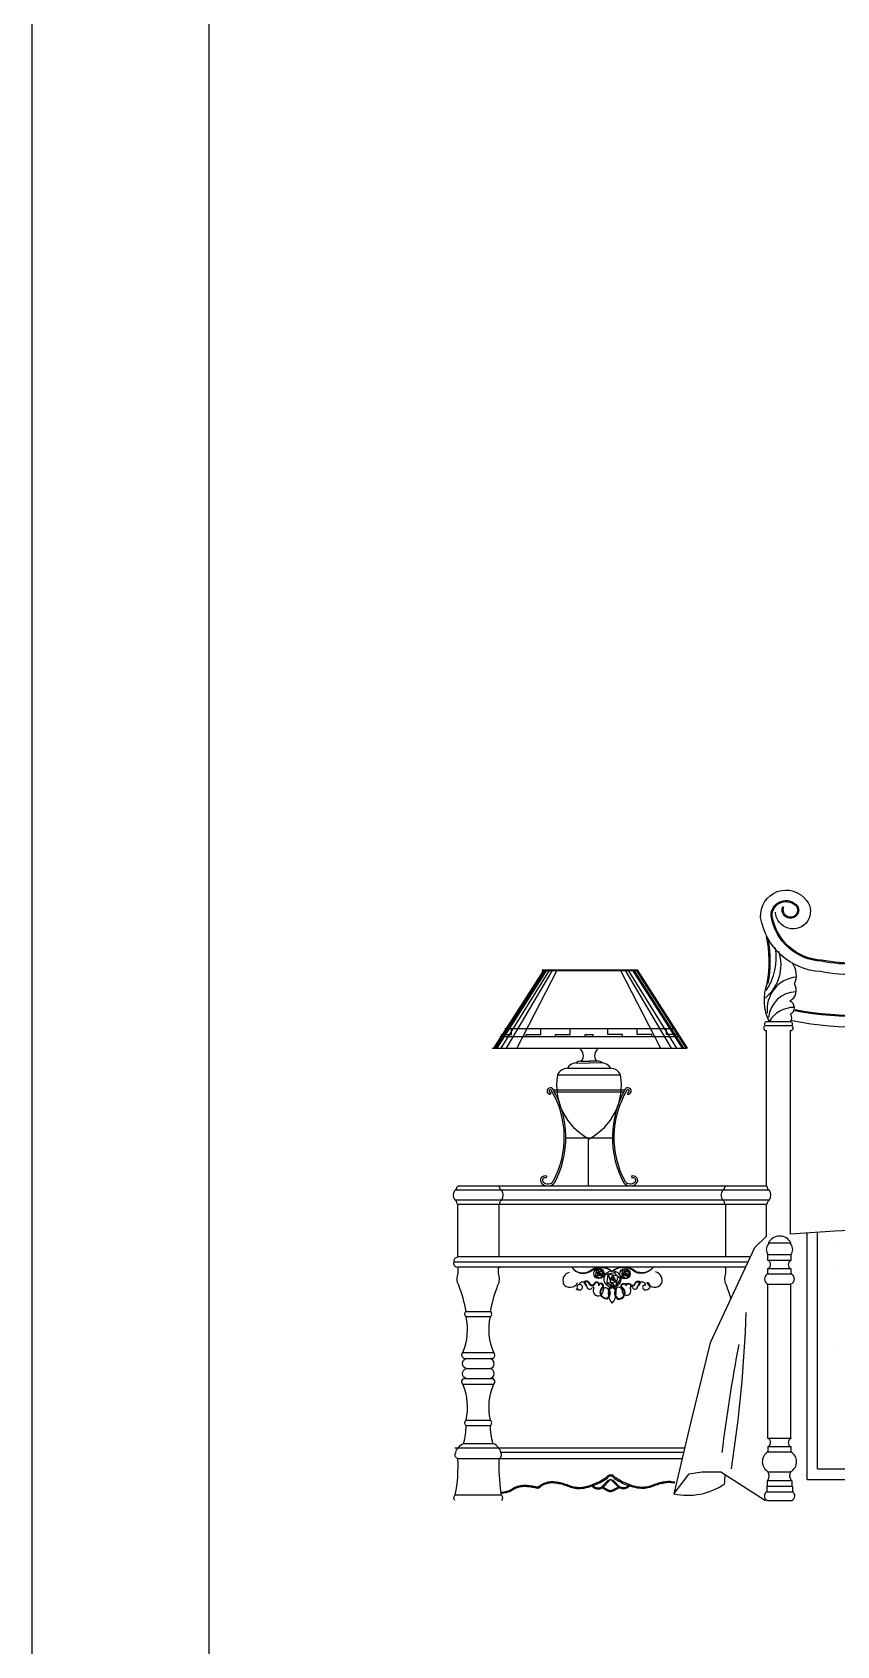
# Model space of a CAD drawing. Header units: inches. Extents: x 4.1 to 46.6, y 13.1 to 37.9.
# Drawn here: x 4.141 to 5.675, y 22.339 to 25.418 of the extents above; entities that cross this region are included whole.
import ezdxf

# ---------------------------------------------------------------- set-up
doc = ezdxf.new("R2010")
doc.units = ezdxf.units.IN
doc.header["$MEASUREMENT"] = 0
for name, color, linetype in [('02', 2, 'Continuous'), ('1', 1, 'Continuous'), ('4', 4, 'Continuous'), ('kadrbm', 4, 'Continuous')]:
    doc.layers.add(name, color=color, linetype=linetype)

# ---------------------------------------------------------------- blocks, each defined once
blk = doc.blocks.new('kadrbm')
at = {"layer": 'kadrbm', "color": 4}
blk.add_lwpolyline([(0, 0), (0, 24.7972), (21, 24.7972), (21, 0), (0, 0)], close=True, dxfattribs=at)
blk.add_lwpolyline([(20.6631, 0.3257), (20.6631, 24.4603), (0.3369, 24.4603), (0.3369, 0.3257), (20.6631, 0.3257)], dxfattribs=at)

msp = doc.modelspace()

# ---------------------------------------------------------------- linework, layer by layer
at = {"layer": '02'}
for p, q in [((5.1161, 23.6292), (5.0206, 23.4795)), ((5.1178, 23.6292), (5.0223, 23.4795)), ((5.1187, 23.6292), (5.0233, 23.4795)), ((5.1223, 23.6292), (5.0268, 23.4795)), ((5.127, 23.6292), (5.0344, 23.4795)), ((5.1329, 23.6292), (5.0446, 23.4795)), ((5.1417, 23.6292), (5.0649, 23.4795)), ((5.1124, 23.6277), (5.2943, 23.6277)), ((5.1134, 23.6292), (5.2943, 23.6292)), ((5.2617, 23.6292), (5.3385, 23.4795)), ((5.2705, 23.6292), (5.3588, 23.4795)), ((5.2764, 23.6292), (5.369, 23.4795)), ((5.2847, 23.6292), (5.3801, 23.4795)), ((5.2873, 23.6292), (5.3828, 23.4795)), ((5.2918, 23.6292), (5.3875, 23.4791)), ((5.2943, 23.6292), (5.3897, 23.4795)), ((5.0323, 23.5019), (5.3754, 23.5019)), ((5.0345, 23.5054), (5.0545, 23.5054)), ((5.0418, 23.5169), (5.3658, 23.5169)), ((5.0545, 23.5054), (5.0545, 23.5169)), ((5.0826, 23.5019), (5.0826, 23.5054)), ((5.0826, 23.5054), (5.1107, 23.5054)), ((5.1107, 23.5054), (5.1107, 23.5169)), ((5.1387, 23.5019), (5.1387, 23.5054)), ((5.1387, 23.5054), (5.1668, 23.5054)), ((5.1668, 23.5054), (5.1668, 23.5169)), ((5.1949, 23.5019), (5.1949, 23.5054)), ((5.1949, 23.5054), (5.2101, 23.5054)), ((5.5381, 23.5225), (5.5891, 23.5225)), ((5.018, 23.4795), (5.3897, 23.4795)), ((5.1612, 23.4413), (5.2438, 23.4413)), ((5.1771, 23.4512), (5.2025, 23.451)), ((5.1877, 23.4549), (5.2025, 23.4548)), ((5.2173, 23.4549), (5.2025, 23.4548)), ((5.2279, 23.4512), (5.2025, 23.451)), ((5.1427, 23.4288), (5.2623, 23.4288)), ((5.1288, 23.3954), (5.1292, 23.3917)), ((5.2706, 23.3996), (5.1347, 23.3996)), ((5.1367, 23.3959), (5.2686, 23.3959)), ((5.2765, 23.3954), (5.2761, 23.3917)), ((5.2469, 23.3078), (5.1583, 23.3078)), ((5.2007, 23.3075), (5.2007, 23.2164)), ((5.1219, 23.2351), (5.1204, 23.2316)), ((5.2833, 23.2351), (5.2848, 23.2316)), ((5.5461, 23.2084), (4.9472, 23.2084)), ((5.5461, 23.1894), (4.9472, 23.1894)), ((5.5407, 23.1814), (4.9525, 23.1814)), ((5.6381, 22.6764), (5.6381, 23.1276)), ((5.5445, 23.1077), (5.5875, 23.1077)), ((5.6692, 23.113), (5.6692, 23.113)), ((5.5057, 23.0714), (4.9455, 23.0714)), ((5.5103, 23.0814), (4.9525, 23.0814)), ((5.5433, 23.0749), (5.5877, 23.0749)), ((5.5435, 23.0857), (5.5875, 23.0857)), ((5.501, 23.0614), (4.9531, 23.0614)), ((5.2268, 23.0577), (5.2127, 23.0545)), ((5.2158, 23.0552), (5.2143, 23.0425)), ((5.2261, 23.0458), (5.2146, 23.0446)), ((5.2146, 23.0446), (5.2249, 23.0403)), ((5.2161, 23.0553), (5.2193, 23.0451)), ((5.2276, 23.0529), (5.2161, 23.0553)), ((5.2218, 23.0541), (5.2181, 23.0487)), ((5.2261, 23.0458), (5.2185, 23.0492)), ((5.2261, 23.0458), (5.2218, 23.0541)), ((5.2309, 23.0497), (5.2235, 23.0569)), ((5.2276, 23.0529), (5.2249, 23.0403)), ((5.2249, 23.0403), (5.2311, 23.05)), ((5.2559, 23.0519), (5.2335, 23.0469)), ((5.2384, 23.048), (5.236, 23.0276)), ((5.2548, 23.0329), (5.2364, 23.0311)), ((5.2389, 23.0481), (5.244, 23.0318)), ((5.2572, 23.0443), (5.2389, 23.0481)), ((5.248, 23.0462), (5.2422, 23.0377)), ((5.2548, 23.0329), (5.2427, 23.0384)), ((5.2548, 23.0329), (5.248, 23.0462)), ((5.2625, 23.0391), (5.2507, 23.0507)), ((5.2572, 23.0443), (5.253, 23.0242)), ((5.253, 23.0242), (5.2629, 23.0396)), ((5.2766, 23.0572), (5.2625, 23.0541)), ((5.2656, 23.0548), (5.2641, 23.042)), ((5.2759, 23.0453), (5.2644, 23.0442)), ((5.2644, 23.0442), (5.2747, 23.0399)), ((5.2659, 23.0548), (5.2691, 23.0447)), ((5.2774, 23.0525), (5.2659, 23.0548)), ((5.2716, 23.0537), (5.2679, 23.0483)), ((5.2759, 23.0453), (5.2683, 23.0488)), ((5.2759, 23.0453), (5.2716, 23.0537)), ((5.2807, 23.0492), (5.2733, 23.0565)), ((5.2774, 23.0525), (5.2747, 23.0399)), ((5.2747, 23.0399), (5.2809, 23.0495)), ((5.5435, 23.0486), (5.5875, 23.0486)), ((5.5436, 23.0587), (5.5875, 23.0587)), ((5.6746, 23.0548), (5.6746, 23.0548)), ((5.2364, 23.0311), (5.253, 23.0242)), ((5.2398, 23.0171), (5.2468, 23.0237)), ((5.2405, 23.0192), (5.2468, 23.0251)), ((5.2468, 23.0251), (5.2532, 23.0192)), ((5.2468, 23.0237), (5.2538, 23.0171)), ((5.5435, 23.0294), (5.5875, 23.0294)), ((4.9682, 22.9771), (5.0146, 22.9771)), ((4.9683, 22.9673), (5.0145, 22.9673)), ((5.6697, 22.91), (5.6697, 22.91)), ((4.962, 22.8985), (5.0208, 22.8985)), ((4.9648, 22.8871), (5.018, 22.8871)), ((4.9639, 22.849), (5.0189, 22.849)), ((4.9688, 22.868), (5.014, 22.868)), ((4.962, 22.8383), (5.0208, 22.8383)), ((4.9682, 22.7597), (5.0146, 22.7597)), ((4.9683, 22.7695), (5.0145, 22.7695)), ((4.9635, 22.7252), (5.0193, 22.7252)), ((5.5433, 22.7353), (5.5877, 22.7353)), ((4.9523, 22.6964), (5.3802, 22.6964)), ((5.3829, 22.7078), (5.0344, 22.7078)), ((5.5435, 22.709), (5.5875, 22.709)), ((5.5436, 22.7191), (5.5875, 22.7191)), ((5.5436, 22.6707), (5.5875, 22.6707)), ((5.6381, 22.6764), (7.3355, 22.6764)), ((5.2269, 22.6424), (5.2378, 22.6537)), ((5.2292, 22.6418), (5.2433, 22.6565)), ((5.2433, 22.6565), (5.2378, 22.6537)), ((5.2584, 22.6418), (5.2443, 22.6565)), ((5.2498, 22.6537), (5.2443, 22.6565)), ((5.2607, 22.6424), (5.2498, 22.6537)), ((5.5413, 22.6438), (5.5904, 22.6438)), ((5.5413, 22.6329), (5.5904, 22.6329)), ((5.5426, 22.6545), (5.5891, 22.6545)), ((4.9475, 22.6271), (5.0353, 22.6271)), ((5.5426, 22.6164), (5.5891, 22.6164))]:
    msp.add_line(p, q, dxfattribs=at)
for points in [[(6.4022, 23.6319, 1.128329), (6.3816, 23.6346, 0.591946), (6.417, 23.6193, 0.177266), (6.4185, 23.6484, 0.137366), (6.3871, 23.6852, 0.18565), (6.2236, 23.7274, 0.01702), (5.7803, 23.6499, -0.114182), (5.6457, 23.6454, -0.351273), (5.5496, 23.7313, -0.733847), (5.6005, 23.7502, -1.630344), (5.5724, 23.7502)], [(6.4871, 23.5653, -0.07755), (6.3291, 23.5918, 0.13035), (5.8652, 23.5584, -0.110529), (5.595, 23.5509, -0.080668)], [(5.2209, 23.4795, 0.414467), (5.2163, 23.455, 0.414467)], [(5.1696, 23.0614, 0.402096), (5.2046, 23.0534, -0.36627), (5.2468, 23.0533)], [(5.1752, 23.0553, 0.274785), (5.2041, 23.0543, -0.39192), (5.2468, 23.0533)], [(5.2395, 23.0186, -0.377899), (5.2367, 23.0019, -0.711148), (5.229, 23.0224, 0.849148), (5.222, 23.0298, 0.74127), (5.2118, 23.029, -0.624831), (5.204, 23.0302, 0.555304), (5.1929, 23.033)], [(5.2405, 23.0192, -0.385418), (5.2371, 23.0008, -0.718106), (5.2283, 23.0231, 1.311813), (5.2209, 23.0259, 1.163865), (5.2128, 23.0286, -0.639998), (5.203, 23.0298, 0.555304), (5.1936, 23.0323)], [(5.3253, 23.0614, -0.364208), (5.2896, 23.0543, 0.39192), (5.2468, 23.0533)], [(5.3185, 23.0553, -0.311736), (5.289, 23.0534, 0.36627), (5.2468, 23.0533)], [(5.2532, 23.0192, 0.385418), (5.2566, 23.0008, 0.846063), (5.2654, 23.0231, -1.311813), (5.2728, 23.0259, -0.622182), (5.2808, 23.0286, 0.639998), (5.2907, 23.0298, -0.555304), (5.3, 23.0323)], [(5.2541, 23.0186, 0.379962), (5.257, 23.0018, 0.844512), (5.2647, 23.0223, -1.004936), (5.2728, 23.0287, -0.467342), (5.2817, 23.0292, 0.648499), (5.2897, 23.0302, -0.555304), (5.3008, 23.033)], [(5.21, 22.6449, 0.021705), (5.2111, 22.6438, 0.094826), (5.2141, 22.6419, 0.030679), (5.2181, 22.6407, 0.046778), (5.2205, 22.6403, 0.177054), (5.2239, 22.6413, -0.274127), (5.2292, 22.6419, -0.009052), (5.2309, 22.6411, -0.007283), (5.2329, 22.6401, -0.011261), (5.2355, 22.6386, 0.008001), (5.2391, 22.6365, 0.077208), (5.2416, 22.6356, 0.018804), (5.2439, 22.6352, 0.044965)]]:
    msp.add_lwpolyline(points, format="xyb", dxfattribs=at)
for points in [[(5.2237, 23.0503), (5.22, 23.0514), (5.2215, 23.0478)], [(5.2511, 23.0402), (5.2451, 23.0419), (5.2476, 23.0362)], [(5.2736, 23.0499), (5.2698, 23.051), (5.2713, 23.0474)]]:
    msp.add_lwpolyline(points, close=True, dxfattribs=at)
for points in [[(5.0343, 22.6323), (5.0354, 22.6324), (5.0399, 22.6328), (5.0434, 22.6333), (5.0462, 22.6338), (5.0484, 22.6344), (5.0501, 22.635), (5.0515, 22.6357), (5.0528, 22.6365), (5.0542, 22.6373), (5.0555, 22.6382), (5.057, 22.6391), (5.0585, 22.64), (5.06, 22.6409), (5.0617, 22.6418), (5.0635, 22.6426), (5.0654, 22.6433), (5.0675, 22.6439), (5.0697, 22.6444), (5.072, 22.6448), (5.0743, 22.6451), (5.0768, 22.6453), (5.0793, 22.6454), (5.0819, 22.6453), (5.0845, 22.6452), (5.087, 22.645), (5.0896, 22.6447), (5.0921, 22.6444), (5.0945, 22.644), (5.0967, 22.6436), (5.0987, 22.6432), (5.1005, 22.6429), (5.102, 22.6426), (5.1032, 22.6423), (5.1041, 22.6422), (5.1048, 22.6421), (5.1053, 22.6421), (5.1058, 22.6423), (5.1063, 22.6425), (5.1069, 22.6429), (5.1076, 22.6435), (5.1084, 22.6441), (5.1095, 22.6449), (5.1107, 22.6458), (5.1121, 22.6467), (5.1136, 22.6477), (5.1153, 22.6486), (5.1171, 22.6494), (5.1191, 22.6502), (5.1211, 22.6509), (5.1233, 22.6514), (5.1255, 22.6518), (5.1278, 22.6521), (5.1301, 22.6523), (5.1326, 22.6524), (5.135, 22.6523), (5.1375, 22.6521), (5.14, 22.6519), (5.1425, 22.6515), (5.145, 22.651), (5.1475, 22.6504), (5.1501, 22.6498), (5.1526, 22.6491), (5.1551, 22.6483), (5.1577, 22.6474), (5.1602, 22.6465), (5.1628, 22.6456), (5.1654, 22.6447), (5.168, 22.6438), (5.1707, 22.643), (5.1735, 22.6423), (5.1763, 22.6418), (5.1793, 22.6414), (5.1824, 22.6412), (5.1857, 22.6413), (5.1891, 22.6415), (5.1926, 22.642), (5.1964, 22.6428), (5.2003, 22.6438), (5.2045, 22.6451), (5.2089, 22.6466), (5.2135, 22.6484), (5.2182, 22.6505), (5.223, 22.6528), (5.2277, 22.6554), (5.2322, 22.6581), (5.2351, 22.66)], [(5.3663, 22.6513), (5.36, 22.6521), (5.3576, 22.6523), (5.3552, 22.6524), (5.3527, 22.6523), (5.3502, 22.6521), (5.3478, 22.6519), (5.3452, 22.6515), (5.3427, 22.651), (5.3402, 22.6504), (5.3377, 22.6498), (5.3351, 22.6491), (5.3326, 22.6483), (5.3301, 22.6474), (5.3275, 22.6465), (5.325, 22.6456), (5.3224, 22.6447), (5.3197, 22.6438), (5.317, 22.643), (5.3143, 22.6423), (5.3114, 22.6418), (5.3084, 22.6414), (5.3053, 22.6412), (5.3021, 22.6413), (5.2987, 22.6415), (5.2951, 22.642), (5.2914, 22.6428), (5.2874, 22.6438), (5.2833, 22.6451), (5.2789, 22.6466), (5.2743, 22.6484), (5.2695, 22.6505), (5.2647, 22.6528), (5.26, 22.6554), (5.2555, 22.6581), (5.2527, 22.6599)], [(5.3642, 22.6289), (5.3645, 22.6289)]]:
    msp.add_lwpolyline(points, dxfattribs=at)
for centre, radius in [((5.2212, 23.0495), 0.00986), ((5.2471, 23.0388), 0.0158), ((5.271, 23.049), 0.00986)]:
    msp.add_circle(centre, radius, dxfattribs=at)
for centre, radius, start, end in [((5.2925, 23.6463), 0.2554, 350.2036, 9.1396), ((5.4883, 23.6379), 0.0803, 308.3955, 18.7251), ((5.4485, 23.6523), 0.1111, 325.5388, 9.5578), ((5.5601, 23.6187), 0.0378, 334.0051, 37.2971), ((5.6038, 23.5535), 0.0619, 96.15, 186.5909), ((5.5983, 23.5335), 0.0536, 90.8972, 174.8799), ((5.5747, 23.5897), 0.0229, 298.2455, 32.6575), ((5.5937, 23.5018), 0.0555, 89.7044, 149.646), ((5.5799, 23.5566), 0.0141, 299.2424, 66.2157), ((5.579, 23.5374), 0.0104, 313.2665, 41.5437), ((5.1741, 23.4649), 0.0176, 325.6014, 55.651), ((5.1615, 23.4208), 0.0204, 90.9754, 159.1082), ((5.1771, 23.4334), 0.0178, 90, 153.8109), ((5.1865, 23.4413), 0.0136, 85.2699, 133.6097), ((5.2185, 23.4413), 0.0136, 46.3903, 94.7301), ((5.2279, 23.4334), 0.0178, 26.1891, 90), ((5.2435, 23.4208), 0.0204, 20.8918, 89.0246), ((5.1286, 23.3978), 0.00616, 32.0735, 275.454), ((5.2552, 23.4082), 0.1145, 169.9962, 242.6044), ((5.1498, 23.4082), 0.1145, 297.3956, 10.0038), ((5.2767, 23.3978), 0.00616, 264.546, 147.9265), ((5.1286, 23.3978), 0.00242, 32.0735, 275.454), ((4.9798, 23.3092), 0.1756, 331.461, 30.8136), ((4.973, 23.309), 0.1853, 332.3858, 29.8079), ((5.4323, 23.309), 0.1853, 150.1921, 207.6142), ((5.4254, 23.3092), 0.1756, 149.1864, 208.539), ((5.2767, 23.3978), 0.00242, 264.546, 147.9265), ((5.1185, 23.2273), 0.00849, 66.2695, 227.016), ((5.124, 23.2332), 0.0166, 227.0772, 322.3729), ((5.1185, 23.2273), 0.00475, 66.2695, 227.016), ((5.124, 23.2331), 0.0127, 226.9126, 322.2806), ((5.2812, 23.2332), 0.0166, 217.6271, 312.9228), ((5.2813, 23.2331), 0.0127, 217.7194, 313.0874), ((5.2868, 23.2273), 0.00849, 312.984, 113.7305), ((5.2868, 23.2273), 0.00475, 312.984, 113.7305), ((5.168, 23.0364), 0.0153, 102.3075, 202.2541), ((5.1899, 23.0266), 0.00682, 61.3828, 175.1686), ((5.1861, 23.0222), 0.0126, 10.7182, 55.6939), ((5.3076, 23.0222), 0.0126, 124.3061, 169.2818), ((5.3037, 23.0266), 0.00682, 4.8314, 118.6172), ((5.3257, 23.0364), 0.0164, 337.6543, 77.7398), ((5.1662, 23.0393), 0.0162, 213.9541, 334.036), ((5.1835, 23.0285), 0.0105, 234.8723, 288.7795), ((5.1847, 23.0233), 0.00525, 294.5543, 231.8654), ((5.1861, 23.0222), 0.0115, 11.2151, 55.421), ((5.2036, 23.0245), 0.00517, 179.3764, 343.0099), ((5.2107, 23.0221), 0.00129, 308.3083, 157.0944), ((5.2198, 23.0164), 0.00952, 150.4027, 7.2659), ((5.2345, 23.0169), 0.0053, 2.9613, 174.7521), ((5.2683, 23.0122), 0.0291, 138.5084, 222.4366), ((5.2253, 23.0122), 0.0291, 317.5634, 41.4916), ((5.2591, 23.0169), 0.00638, 5.1857, 177.044), ((5.2738, 23.0164), 0.00844, 172.6816, 29.6113), ((5.2829, 23.0221), 0.00237, 22.7781, 231.7614), ((5.29, 23.0245), 0.00517, 196.9901, 0.6236), ((5.3076, 23.0222), 0.0115, 124.579, 168.7849), ((5.3089, 23.0233), 0.00417, 67.3225, 245.5124), ((5.3101, 23.0285), 0.0105, 251.2205, 305.1277), ((5.3119, 23.0253), 0.0069, 308.314, 81.8112), ((5.3275, 23.0393), 0.0162, 205.964, 326.0459), ((3.0288, 23.0571), 2.4746, 351.1563, 358.094), ((8.4834, 22.3423), 3.0495, 169.1911, 173.1109), ((5.2701, 22.6301), 0.046, 132.2357, 139.6056), ((5.244, 22.6504), 0.0146, 72.7974, 109.4779), ((5.2439, 22.6511), 0.0118, 73.9401, 106.0599), ((5.2176, 22.6301), 0.046, 40.3944, 48.1034), ((5.177, 22.7441), 0.1045, 288.2789, 304.6932), ((5.2176, 22.6805), 0.0293, 310.0694, 321.8024), ((5.2701, 22.6805), 0.0293, 218.1976, 229.8411), ((5.3107, 22.7441), 0.1045, 235.3068, 251.7211)]:
    msp.add_arc(centre, radius, start, end, dxfattribs=at)
at = {"layer": '1'}
for p, q in [((5.2101, 23.5019), (5.2101, 23.5054)), ((5.2382, 23.5054), (5.2382, 23.5169)), ((5.2663, 23.5054), (5.2382, 23.5054)), ((5.2663, 23.5019), (5.2663, 23.5054)), ((5.2943, 23.5054), (5.2943, 23.5169)), ((5.3224, 23.5054), (5.2943, 23.5054)), ((5.3224, 23.5019), (5.3224, 23.5054)), ((5.3505, 23.5054), (5.3505, 23.5169)), ((5.3731, 23.5054), (5.3505, 23.5054))]:
    msp.add_line(p, q, dxfattribs=at)
at = {"layer": '4'}
for p, q in [((5.5868, 23.5298), (5.5403, 23.5298)), ((5.5403, 23.5131), (5.5403, 23.2164)), ((5.5868, 23.1246), (5.5868, 23.5131)), ((5.5405, 23.2164), (4.9528, 23.2164)), ((5.0303, 23.1814), (5.0303, 23.0814)), ((5.4629, 23.1814), (5.4629, 23.0814)), ((5.6181, 22.6564), (5.6181, 23.1265)), ((5.5445, 23.1077), (5.5445, 23.1048)), ((5.5875, 23.1048), (5.5875, 23.1077)), ((5.5875, 22.7461), (5.5875, 22.7461)), ((5.385, 22.7164), (4.9468, 22.7164)), ((5.5875, 22.6715), (5.5875, 22.6715)), ((5.6181, 22.6564), (7.3555, 22.6564))]:
    msp.add_line(p, q, dxfattribs=at)
for points in [[(6.3869, 23.6458, 0.130335), (6.3673, 23.664, 0.118171), (6.2307, 23.7087, 0.016946), (5.7853, 23.6305, -0.112564), (5.6441, 23.6255, -0.352312), (5.5297, 23.7291, -0.758077), (5.6174, 23.761, -1.374201), (5.5579, 23.739)], [(6.404, 23.6309, 1.113519), (6.3799, 23.6357, 0.603936), (6.4179, 23.6175, 0.199699), (6.4203, 23.6493, 0.134919), (6.3886, 23.6866, 0.187041), (6.2229, 23.7293, 0.017027), (5.7798, 23.6519, -0.114354), (5.6459, 23.6474, -0.351106), (5.5516, 23.7315, -0.729395), (5.5988, 23.7491, -1.61802), (5.5742, 23.7493)], [(6.4871, 23.545, -0.078597), (6.321, 23.5735, 0.128176), (5.8727, 23.5394, -0.111029), (5.5899, 23.5314, -0.082024)], [(6.4871, 23.5673, -0.077438), (6.3299, 23.5937, 0.130557), (5.8644, 23.5603, -0.110465), (5.5956, 23.5528, -0.080512)], [(4.9505, 23.1839, 0.240861), (4.9472, 23.1894, -0.308746), (4.9472, 23.2084, 0.326735), (4.9507, 23.2145, -0.287623), (4.9528, 23.2164)], [(5.0323, 23.1839, -0.240861), (5.0357, 23.1894, 0.308746), (5.0357, 23.2084, -0.326735), (5.0321, 23.2145, 0.287623), (5.0301, 23.2164)], [(5.4609, 23.1839, 0.240861), (5.4576, 23.1894, -0.308746), (5.4576, 23.2084, 0.326735), (5.4611, 23.2145, -0.287623), (5.4632, 23.2164)], [(5.5427, 23.1839, -0.240861), (5.5461, 23.1894, 0.308746), (5.5461, 23.2084, -0.326735), (5.5426, 23.2145, 0.287623), (5.5405, 23.2164)], [(4.9468, 22.6164, -0.409287), (4.9475, 22.6271, 0.065136), (4.9523, 22.6964, -0.520325), (4.9485, 22.7078, -0.276899), (4.9539, 22.7165, -0.258128), (4.9635, 22.7252, 0.06379), (4.9682, 22.7597, -0.500989), (4.9683, 22.7695, 0.152906), (4.962, 22.8383, -0.836082), (4.9691, 22.849, -0.819622), (4.9688, 22.868, -0.818188), (4.9691, 22.8871, -0.785981), (4.962, 22.8985, 0.152906), (4.9683, 22.9673, -0.500989), (4.9682, 22.9771, 0.048518), (4.954, 23.0269, -0.211845), (4.9531, 23.0498), (4.9531, 23.0614, -0.652991), (4.9455, 23.0714, -0.415573), (4.9525, 23.0814), (4.9525, 23.1814, -0.31391), (4.9505, 23.184)], [(5.0323, 23.184, -0.31391), (5.0303, 23.1814)], [(5.4609, 23.184, 0.31391), (5.4629, 23.1814)], [(5.5407, 23.1208), (5.5407, 23.1814, 0.31391), (5.5427, 23.184)], [(5.0297, 22.7164, 0.216948), (5.0193, 22.7252, -0.06379), (5.0146, 22.7597, 0.500989), (5.0145, 22.7695, -0.152906), (5.0208, 22.8383, 0.836082), (5.0137, 22.849, 0.819622), (5.014, 22.868, 0.818188), (5.0137, 22.8871, 0.785981), (5.0208, 22.8985, -0.152906), (5.0145, 22.9673, 0.500989), (5.0146, 22.9771, -0.048518), (5.0289, 23.0269, 0.211845), (5.0297, 23.0498), (5.0297, 23.0614, 0.118899), (5.0329, 23.0614)], [(5.473, 23.0014, 0.025165), (5.4644, 23.0269, -0.211845), (5.4635, 23.0498), (5.4635, 23.0614, -0.118899), (5.4603, 23.0614)], [(5.036, 22.6164, 0.409287), (5.0353, 22.6271, -0.004529), (5.0344, 22.6319)], [(5.208, 22.6442, 0.03215), (5.2097, 22.6423, 0.094826), (5.2134, 22.6401, 0.030679), (5.2176, 22.6387, 0.046778), (5.2204, 22.6383, 0.177054), (5.2251, 22.6397, -0.274127), (5.2284, 22.6401, -0.009052), (5.23, 22.6393, -0.007283), (5.2319, 22.6383, -0.011261), (5.2345, 22.6368, 0.008001), (5.2381, 22.6348, 0.077208), (5.2413, 22.6336, 0.020725), (5.2439, 22.6332)], [(5.2778, 22.6449, -0.021705), (5.2767, 22.6438, -0.094826), (5.2737, 22.6419, -0.030679), (5.2697, 22.6407, -0.046778), (5.2672, 22.6403, -0.177054), (5.2638, 22.6413, 0.274127), (5.2585, 22.6419, 0.009052), (5.2569, 22.6411, 0.007283), (5.2549, 22.6401, 0.011261), (5.2522, 22.6386, -0.008001), (5.2487, 22.6365, -0.077208), (5.2461, 22.6356, -0.018804), (5.2439, 22.6352, -0.044965)], [(5.2798, 22.6442, -0.03215), (5.278, 22.6423, -0.094826), (5.2744, 22.6401, -0.030679), (5.2702, 22.6387, -0.046778), (5.2673, 22.6383, -0.177054), (5.2626, 22.6397, 0.274127), (5.2593, 22.6401, 0.009052), (5.2578, 22.6393, 0.007283), (5.2558, 22.6383, 0.011261), (5.2532, 22.6368, -0.008001), (5.2496, 22.6348, -0.077208), (5.2465, 22.6336, -0.020725), (5.2439, 22.6332)]]:
    msp.add_lwpolyline(points, format="xyb", dxfattribs=at)
for points in [[(5.5407, 23.1208), (5.5182, 23.0982), (5.4335, 22.9169), (5.3962, 22.7638), (5.3642, 22.6289), (5.3811, 22.651), (5.3932, 22.6671), (5.4174, 22.6712), (5.4537, 22.6712), (5.5387, 22.6164)], [(5.5436, 23.0748), (5.5436, 23.0857)], [(5.5875, 23.0857), (5.5875, 23.0748)], [(5.5436, 23.0486), (5.5436, 23.0587)], [(5.5875, 23.0587), (5.5875, 23.0486)], [(5.5436, 22.7352), (5.5436, 23.0294)], [(5.5875, 22.7352), (5.5875, 23.0294)], [(5.5436, 22.7191), (5.5436, 22.709)], [(5.5875, 22.7191), (5.5875, 22.709)], [(5.0347, 22.6303), (5.0356, 22.6304), (5.0401, 22.6308), (5.0437, 22.6313), (5.0467, 22.6319), (5.049, 22.6325), (5.0509, 22.6332), (5.0525, 22.6339), (5.0539, 22.6348), (5.0552, 22.6356), (5.0566, 22.6365), (5.058, 22.6374), (5.0595, 22.6383), (5.061, 22.6392), (5.0626, 22.64), (5.0643, 22.6407), (5.0661, 22.6414), (5.068, 22.642), (5.0701, 22.6424), (5.0723, 22.6428), (5.0745, 22.6431), (5.0769, 22.6433), (5.0793, 22.6434), (5.0818, 22.6433), (5.0843, 22.6432), (5.0869, 22.643), (5.0894, 22.6427), (5.0918, 22.6424), (5.0942, 22.642), (5.0963, 22.6416), (5.0983, 22.6413), (5.1001, 22.6409), (5.1016, 22.6406), (5.1028, 22.6404), (5.1038, 22.6402), (5.1047, 22.6401), (5.1057, 22.6401), (5.1066, 22.6404), (5.1074, 22.6408), (5.1081, 22.6413), (5.1088, 22.6419), (5.1097, 22.6425), (5.1107, 22.6433), (5.1119, 22.6442), (5.1132, 22.645), (5.1147, 22.6459), (5.1162, 22.6468), (5.1179, 22.6476), (5.1197, 22.6483), (5.1217, 22.649), (5.1237, 22.6495), (5.1258, 22.6498), (5.128, 22.6501), (5.1302, 22.6503), (5.1326, 22.6504), (5.1349, 22.6503), (5.1373, 22.6501), (5.1397, 22.6499), (5.1421, 22.6495), (5.1446, 22.649), (5.1471, 22.6485), (5.1495, 22.6479), (5.152, 22.6472), (5.1545, 22.6464), (5.157, 22.6455), (5.1595, 22.6446), (5.1621, 22.6437), (5.1647, 22.6428), (5.1674, 22.6419), (5.1702, 22.6411), (5.173, 22.6404), (5.176, 22.6398), (5.1791, 22.6394), (5.1824, 22.6392), (5.1858, 22.6393), (5.1893, 22.6395), (5.193, 22.6401), (5.1968, 22.6408), (5.2009, 22.6419), (5.2051, 22.6432), (5.2096, 22.6447), (5.21, 22.6449)], [(5.3661, 22.6493), (5.3598, 22.6501), (5.3575, 22.6503), (5.3552, 22.6504), (5.3528, 22.6503), (5.3504, 22.6501), (5.348, 22.6499), (5.3456, 22.6495), (5.3431, 22.649), (5.3407, 22.6485), (5.3382, 22.6479), (5.3357, 22.6472), (5.3332, 22.6464), (5.3307, 22.6455), (5.3282, 22.6446), (5.3256, 22.6437), (5.323, 22.6428), (5.3203, 22.6419), (5.3176, 22.6411), (5.3147, 22.6404), (5.3117, 22.6398), (5.3086, 22.6394), (5.3053, 22.6392), (5.302, 22.6393), (5.2984, 22.6395), (5.2948, 22.6401), (5.2909, 22.6408), (5.2869, 22.6419), (5.2826, 22.6432), (5.2782, 22.6447), (5.2778, 22.6449)], [(5.5413, 22.6438), (5.5413, 22.6329)], [(5.5426, 22.6438), (5.5426, 22.6547)], [(5.5891, 22.6547), (5.5891, 22.6438)], [(5.5904, 22.6438), (5.5904, 22.6329)]]:
    msp.add_lwpolyline(points, dxfattribs=at)
for centre, radius, start, end in [((5.2958, 23.6454), 0.25, 350.3032, 11.0916), ((5.6273, 23.5707), 0.0912, 159.0343, 206.6025), ((5.541, 23.5256), 0.00432, 100.1163, 227.4477), ((5.5861, 23.5256), 0.00432, 312.5523, 79.8837), ((5.5403, 23.518), 0.00489, 116.4058, 269.8315), ((5.5868, 23.518), 0.00489, 270.1685, 63.5942), ((6.4697, 10.065), 13.0895, 85.9826, 93.86786), ((5.5561, 23.0952), 0.0157, 142.5334, 217.4666), ((5.566, 23.0968), 0.0241, 26.9048, 153.1131), ((5.5757, 23.0952), 0.0152, 320.817, 39.183), ((5.539, 23.0664), 0.00958, 298.4959, 63.2217), ((5.592, 23.0664), 0.00958, 116.7783, 241.5041), ((5.5476, 23.039), 0.0104, 112.6267, 247.3733), ((5.5842, 23.039), 0.0101, 288.7349, 71.2651), ((5.539, 22.7268), 0.00958, 298.4959, 63.2217), ((5.592, 22.7268), 0.00958, 116.7783, 241.5041), ((5.0244, 22.7077), 0.00992, 0.7542, 62.6636), ((5.0284, 22.7035), 0.00735, 286.667, 36.6233), ((5.4377, 22.6884), 0.4073, 178.8693, 187.9694), ((5.5545, 22.6902), 0.0217, 120.1741, 243.3718), ((5.5765, 22.6902), 0.0217, 300.3349, 59.6651), ((5.0555, 22.6884), 0.4073, 354.2717, 356.8081), ((5.5286, 22.6632), 0.0171, 329.4254, 28.857), ((5.6001, 22.6632), 0.0151, 146.7294, 214.9882), ((5.3902, 22.7522), 0.126, 258.0707, 304.0149), ((5.546, 22.625), 0.00923, 121.1121, 247.9723), ((5.5856, 22.625), 0.00923, 292.0277, 58.8879)]:
    msp.add_arc(centre, radius, start, end, dxfattribs=at)

# ---------------------------------------------------------------- block references
at = {"layer": 'kadrbm'}
msp.add_blockref('kadrbm', (4.141, 13.1016), dxfattribs=at)

doc.saveas('drawing.dxf')
